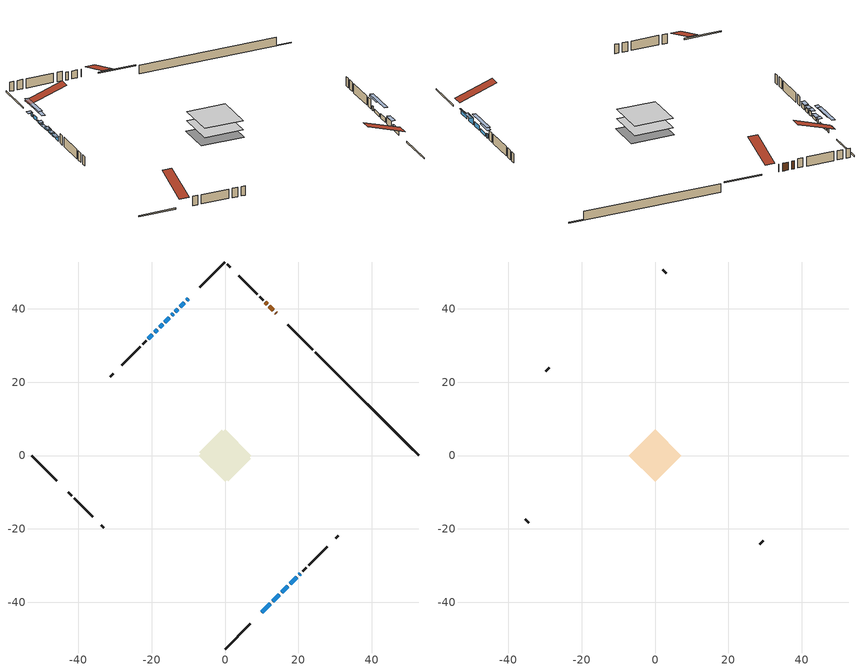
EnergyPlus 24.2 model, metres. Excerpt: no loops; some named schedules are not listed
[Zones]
conditioned space
 floor outside (Floor1 construction): -1.31,0 0,1.31 1.31,0 0,-1.31 z1.04
 floor adiabatic (AdiabaticFloorConstruction): -7.1,0 0,7.1 7.1,0 0,-7.1 z1.04
 floor foundation (Slab1 construction): -7.03,0.86 -0.86,7.03 7.03,-0.86 0.86,-7.03 z-1.25
 wall outside (RimJoist1 construction): 0,-52.73 6.89,-45.84 / -52.73,0 -45.84,-6.89 / 0,52.73 -6.89,45.84 / 23.96,28.76 17.08,35.65 z1.04:1.34
 wall outside (AdiabaticWallConstruction 1): 13.94,38.78 13.86,38.87 / 13.2,39.53 12.12,40.6 / 11.47,41.26 11.02,41.71 z1.04:3.07
 wall outside (AdiabaticWallConstruction): 10.02,-42.71 12.32,-40.41 z1.04:2.21; 12.97,-39.75 14.77,-37.96 z1.04:2.82; -10.02,42.71 -10.42,42.31 / -11.07,41.65 -12.2,40.52 / -14.16,38.56 -14.56,38.17 z1.04:1.96; -12.86,39.87 -13.51,39.22 z1.04:1.65; 15.43,-37.3 17.15,-35.58 / 20.26,-32.47 20.55,-32.18 z1.04:2.26; 17.81,-34.92 19.6,-33.12 z1.04:1.88; -15.21,37.51 -16.37,36.36 z1.04:1.68; -17.02,35.71 -17.74,34.99 z1.04:2.18; -18.4,34.33 -19.12,33.61 z1.04:2.06; -19.77,32.96 -20.85,31.88 z1.04:2.11
 wall outside (Wall1 construction): 21.21,-31.52 22.14,-30.59 / -42.71,-10.02 -41.77,-10.95 / -21.51,31.22 -22.44,30.29 / 10.36,42.36 9.43,43.3 z1.04:3.48
 wall outside (Wall2 construction): 22.8,-29.93 27.84,-24.88 / -41.11,-11.61 -36.07,-16.66 / -23.1,29.63 -28.15,24.58 / 8.77,43.95 3.72,49 z1.04:3.48
 wall outside (Wall4 construction): 30.14,-22.58 30.91,-21.81 / -33.77,-18.96 -33,-19.73 / -30.44,22.28 -31.21,21.51 / 1.43,51.3 0.66,52.07 z1.04:3.48
 wall foundation (FoundationWall1 construction): 24.62,28.11,-1.25 24.62,28.11,1.04 49.92,2.81,1.04 49.92,2.81,-1.07 52.73,0,-1.07 52.73,0,-1.25
 window (WindowConstruction): 10.02,-42.71 12.32,-40.41 z1.04:2.21
 window (WindowConstruction 4): 12.97,-39.75 14.77,-37.96 z1.04:2.82
 window (WindowConstruction 12): -10.02,42.71 -10.42,42.31 z1.04:1.95
 window (WindowConstruction 8): -11.07,41.65 -12.2,40.52 z1.04:1.95
 window (WindowConstruction 9): -12.86,39.87 -13.51,39.22 z1.04:1.65
 window (WindowConstruction 10): 15.43,-37.3 17.15,-35.58 z1.04:2.26
 window (WindowConstruction 11): 17.81,-34.92 19.6,-33.12 z1.04:1.88
 window (WindowConstruction 5): -14.16,38.56 -14.56,38.17 z1.04:1.95
 window (WindowConstruction 6): -15.22,37.51 -16.36,36.36 z1.04:1.67
 window (WindowConstruction 7): 20.26,-32.47 20.55,-32.18 z1.04:2.26
 window (WindowConstruction 1): -17.02,35.7 -17.74,34.99 z1.04:2.18
 window (WindowConstruction 2): -18.4,34.33 -19.11,33.61 z1.04:2.05
 window (WindowConstruction 3): -19.77,32.96 -20.85,31.88 z1.04:2.11
 door (Door): 13.94,38.78 13.86,38.87 z1.04:3.07
 door (Door 1): 13.2,39.53 12.12,40.6 z1.04:3.07
 door (Door 2): 11.47,41.26 11.02,41.71 z1.04:3.07
 ceiling adiabatic (AdiabaticFloorConstruction): 0,-7.1 7.1,0 0,7.1 -7.1,0 z1.04
attic - vented
 floor to conditioned space (Floor2 construction Reversed): -7.09,0 0,7.09 7.09,0 0,-7.09 z3.48
 wall outside (Wall3 construction): 28.5,-24.22 29.49,-23.24 / -35.41,-17.32 -34.42,-18.3 / -28.8,23.92 -29.79,22.94 / 3.07,49.66 2.08,50.64 z1.04:3.48
 roof outside (Roof1 construction): 9.36,-43.36,3.48 2.45,-36.45,6.74 0.63,-38.27,6.74 7.54,-45.18,3.48; -43.36,-9.36,3.48 -36.45,-2.45,6.74 -38.27,-0.63,6.74 -45.18,-7.54,3.48; -9.36,43.36,3.48 -2.45,36.45,6.74 -0.63,38.27,6.74 -7.54,45.18,3.48; 14.6,38.13,3.48 7.69,31.22,6.74 9.51,29.39,6.74 16.42,36.31,3.48
shading: 12.37,-40.35 9.96,-42.76 10.18,-42.97 12.59,-40.56 z2.29; 14.88,-37.85 12.87,-39.86 13.51,-40.5 15.52,-38.5 z2.97; -10.63,42.1 -9.81,42.92 -10.67,43.78 -11.49,42.96 z2.25; -14.36,38.37 -8.91,43.81 -9.56,44.46 -15.01,39.01 z5.01; -15.66,37.06 -10.7,42.02 -11.35,42.67 -16.31,37.71 z4.7; 21.54,-31.19 15.87,-36.86 16.51,-37.5 22.18,-31.83 z4.62; -14.77,37.96 -13.95,38.77 -14.6,39.42 -15.41,38.6 z2.25; -16.58,36.15 -15,37.72 -15.65,38.37 -17.22,36.8 z1.97; 21.84,-30.88 18.97,-33.76 19.61,-34.4 22.49,-31.53 z4.09; -17.95,34.78 -16.81,35.92 -17.45,36.56 -18.6,35.42 z2.48; -19.33,33.4 -18.19,34.54 -18.83,35.19 -19.97,34.05 z2.35; -21.06,31.67 -19.56,33.17 -20.2,33.81 -21.7,32.31 z2.41
[Building]
Building 1: Terrain=Suburbs
[Site:Location]
Montreal Mirabel Intl AP_QC: Latitude {deg}=45.68; Longitude {deg}=-74.03; Time Zone {hr}=-5; Elevation {m}=82; Keep Site Location Information=Yes
[Site:GroundTemperature:Shallow]
0.642858, -1.75623, -1.94836, -0.80987, 3.76054, 8.30966, 12.2535, 14.7518, 14.9641, 12.9321, 9.08883, 4.67926
[Site:WaterMainsTemperature]
Calculation Method=Schedule; Temperature Schedule=mains temperature schedule
[Material] Roughness=Rough; Thermal Absorptance=0.9
Name | Thickness {m} | Conductivity {W/m-K} | Density {kg/m3} | Specific Heat {J/kg-K} | Solar Absorptance | Visible Absorptance
asphalt or fiberglass shingles | 0.00635 | 0.162714 | 1121.4 | 1465.45 | 0.4 | 0.4
ceiling stud and cavity | 0.1397 | 0.0759935 | 65.682 | 1177.47 | 0.7 | 0.7
concrete 4.0 in. | 0.1016 | 1.803125 | 2242.8 | 837.4 | 0.7 | 0.7
concrete 8.0 in. | 0.2032 | 1.803125 | 2242.8 | 837.4 | 0.7 | 0.7
door material | 0.04445 | 0.053851 | 512.64 | 1214.23 | 0.7 | 0.7
door material 1 | 0.04445 | 0.0451087 | 512.64 | 1214.23 | 0.7 | 0.7
floor covering | 0.0127 | 0.0433444 | 54.468 | 1339.84 | 0.6 | 0.6
floor rigid ins | 0.051816 | 0.029427 | 32.04 | 1214.23 | 0.7 | 0.7
floor rigid ins 1; wall rigid ins | 0.512978 | 0.029427 | 32.04 | 1214.23 | 0.7 | 0.7
floor stud and cavity | 0.1397 | 0.35706 | 92.3553 | 1139.71 | 0.7 | 0.7
floor stud and cavity 1 | 0.1397 | 1.75129 | 37.0049 | 1207.88 | 0.7 | 0.7
furniture material conditioned space 1 | 0.1524 | 0.115458 | 640.8 | 1214.23 | 0.6 | 0.6
gypsum board | 0.0127 | 0.160291 | 801 | 837.4 | 0.6 | 0.6
osb sheathing 0.5 in. | 0.0127 | 0.115458 | 512.64 | 1214.23 | 0.7 | 0.7
osb sheathing 0.75 in. | 0.01905 | 0.115458 | 512.64 | 1214.23 | 0.7 | 0.7
osb sheathing 2.0 in. | 0.0508 | 0.115458 | 512.64 | 1214.23 | 0.7 | 0.7
rim joist stud and cavity | 0.0508 | 0.0299404 | 125.044 | 1163.47 | 0.6 | 0.6
wall stud and cavity | 0.1397 | 0.109282 | 139.0536 | 1170.24 | 0.7 | 0.7
wall stud and cavity 1 | 0.1397 | 0.0854019 | 139.0536 | 1170.24 | 0.7 | 0.7
wall stud and cavity 2 | 0.0889 | 6.1454 | 50.32683 | 1063.81 | 0.6 | 0.6
wall stud and cavity 3 | 0.1397 | 0.113763 | 139.0536 | 1170.24 | 0.7 | 0.7
wall stud and cavity 4 | 0.0889 | 0.380278 | 52.3479 | 1209.89 | 0.7 | 0.7
wall stud and cavity 5 | 0.0889 | 0.391764 | 83.0341 | 1211.67 | 0.7 | 0.7
wood siding | 0.0254 | 0.102417 | 544.68 | 1172.36 | 0.4 | 0.4
wood siding 1 | 0.00254 | 0.102417 | 544.68 | 1172.36 | 0.4 | 0.4
wood siding 2; wood siding 3; wood siding 4 | 0.0254 | 0.102417 | 544.68 | 1172.36 | 0.7 | 0.7
[WindowMaterial:SimpleGlazingSystem]
Name | U-Factor {W/m2-K} | Solar Heat Gain Coefficient
WindowMaterial | 3.90135 | 0.69
WindowMaterial 1 | 1.77892 | 0.39
WindowMaterial 10 | 2.97414 | 0.57
WindowMaterial 11 | 2.95767 | 0.59
WindowMaterial 2 | 4.755325 | 0.65
WindowMaterial 3 | 1.73349 | 0.4
WindowMaterial 4 | 3.526038 | 0.72
WindowMaterial 5 | 5.43157 | 0.61
WindowMaterial 6 | 1.842511 | 0.36
WindowMaterial 7 | 2.035 | 0.29
WindowMaterial 8 | 2.975272 | 0.57
WindowMaterial 9 | 2.99571 | 0.51
[Construction]
AdiabaticFloorConstruction: floor stud and cavity 1, floor rigid ins 1, osb sheathing 0.75 in., floor covering
AdiabaticWallConstruction: wood siding 3, wall rigid ins, wall stud and cavity 4, gypsum board
AdiabaticWallConstruction 1: wood siding 4, wall rigid ins, wall stud and cavity 4, gypsum board
Door; Door 2: door material
Door 1: door material 1
Floor1 construction: floor stud and cavity, floor rigid ins, osb sheathing 0.75 in., floor covering
Floor2 construction Reversed: gypsum board, ceiling stud and cavity
FoundationWall1 construction: concrete 8.0 in.
furniture construction conditioned space 1: furniture material conditioned space 1
PartitionWallConstruction: gypsum board, wall stud and cavity 5, gypsum board
RimJoist1 construction: wood siding 2, osb sheathing 2.0 in., rim joist stud and cavity
Roof1 construction: asphalt or fiberglass shingles
Slab1 construction: concrete 4.0 in.
Wall1 construction: wood siding, osb sheathing 0.5 in., wall stud and cavity, gypsum board
Wall2 construction: wood siding, osb sheathing 0.5 in., wall stud and cavity 1, gypsum board
Wall3 construction: wood siding 1, wall stud and cavity 2
Wall4 construction: wood siding, osb sheathing 0.5 in., wall stud and cavity 3, gypsum board
WindowConstruction: WindowMaterial
WindowConstruction 1: WindowMaterial 1
WindowConstruction 10: WindowMaterial 10
WindowConstruction 11: WindowMaterial 11
WindowConstruction 12; WindowConstruction 5: WindowMaterial 5
WindowConstruction 2: WindowMaterial 2
WindowConstruction 3: WindowMaterial 3
WindowConstruction 4: WindowMaterial 4
WindowConstruction 6: WindowMaterial 6
WindowConstruction 7: WindowMaterial 7
WindowConstruction 8: WindowMaterial 8
WindowConstruction 9: WindowMaterial 9
[Zone] Multiplier=1; Part of Total Floor Area=Yes
Name | Volume {m3}
attic - vented | 53.2352
conditioned space | 497.4
[Space]
Name | Zone | Volume {m3}
attic - vented 1 | attic - vented | 53.2352
conditioned space 1 | conditioned space | 497.4
[ZoneInfiltration:EffectiveLeakageArea]
infil attic - vented 1: Zone or Space=attic - vented 1; Schedule=Always On Discrete; Effective Air Leakage Area {cm2}=4646.31; Stack Coefficient=0.000396085; Wind Coefficient=1.34467e-05
[ZoneMixing]
whole house fan mix: Zone or Space=attic - vented; Schedule=Always On Continuous; Design Flow Rate Calculation Method=Flow/Zone; Design Flow Rate {m3/s}=0; Source Zone or Space=conditioned space
[SurfaceProperty:ExposedFoundationPerimeter]
Slab1: Exposed Perimeter Calculation Method=TotalExposedPerimeter; Total Exposed Perimeter {m}=39.747
[InternalMass] Zone or ZoneList=conditioned space; Space or SpaceList=conditioned space 1
Name | Construction | Surface Area {m2}
furniture mass conditioned space 1 | furniture construction conditioned space 1 | 80.5481
partition wall mass | PartitionWallConstruction | 201.37
[Lights]
interior lighting: Zone or ZoneList or Space or SpaceList=conditioned space 1; Schedule=interior lighting schedule; Design Level Calculation Method=LightingLevel; Lighting Level {W}=343.2; Return Air Fraction=0; Fraction Radiant=0.6; Fraction Visible=0.2; Fraction Replaceable=1
[People]
occupants: Zone or ZoneList or Space or SpaceList=conditioned space 1; Number of People Schedule=occupants schedule; Number of People Calculation Method=People; Number of People=3; Fraction Radiant=0.314171; Sensible Heat Fraction=0.56303; Activity Level Schedule=occupants activity schedule; Carbon Dioxide Generation Rate {m3/s-W}=0; Enable ASHRAE 55 Comfort Warnings=No; Mean Radiant Temperature Calculation Type=EnclosureAveraged
[ElectricEquipment] Zone or ZoneList or Space or SpaceList=conditioned space 1; Design Level Calculation Method=EquipmentLevel
Name | Schedule | Design Level {W} | Fraction Latent | Fraction Radiant | Fraction Lost
clothes dryer | clothes dryer schedule | 140.772 | 0.015 | 0.081 | 0.85
clothes washer | clothes washer schedule | 32.1985 | 0.03 | 0.162 | 0.7
cooking range | cooking range schedule | 215.147 | 0.08 | 0.432 | 0.2
dishwasher | dishwasher schedule | 66.8632 | 0.3 | 0.18 | 0.4
fridge | fridge schedule | 72.9452 | 0 | 0.6 | 0
mech vent bath fan 0 | mech vent bath fan 0 schedule | 50.2 | 0 | 0 | 1
mech vent bath fan 1 | mech vent bath fan 1 schedule | 50.2 | 0 | 0 | 1
mech vent house fan | mech vent house fan schedule | 0 | 0 | 0 | 1
mech vent house fan cfis | mech vent house fan cfis schedule | 0 | 0 | 0 | 0
mech vent range fan 0 | mech vent range fan 0 schedule | 57 | 0 | 0 | 1
misc plug loads | misc plug loads schedule | 494.7 | 0.045 | 0.513 | 0.1
whole house fan | Always On Discrete | 0 | 0 | 0 | 1
[OtherEquipment] Zone or ZoneList or Space or SpaceList=conditioned space 1; Design Level Calculation Method=EquipmentLevel
Name | Fuel Type | Schedule | Design Level {W} | Fraction Latent | Fraction Radiant | Fraction Lost
clothes dryer 1 | Electricity | clothes dryer schedule | 0 | 0.015 | 0.081 | 0.85
cooking range 1 | Electricity | cooking range schedule | 0 | 0.08 | 0.432 | 0.2
general water use latent | None | general water use schedule | 62.594 | 1 | 0 | 0
general water use sensible | None | general water use schedule | -61.6891 | 0 | 0.6 | 0
mech vent house fan latent load | None | Always On Discrete | 0 | 1 | 0 | 0
mech vent house fan sensible load | None | Always On Discrete | 0 | 0 | 0 | 0
water heater energy adjustment1 | Electricity | Always On Discrete | 0.01 | 0 | 0 | 1
[ZoneInfiltration:DesignFlowRate] Zone or ZoneList or Space or SpaceList=conditioned space 1; Schedule=Always On Discrete; Design Flow Rate Calculation Method=Flow/Zone; Design Flow Rate {m3/s}=0
infil flow; natural vent flow; whole house fan flow
[Foundation:Kiva]
Foundation Kiva 1: Initial Indoor Air Temperature {C}=18; Wall Height Above Grade {m}=1.04001; Wall Depth Below Slab {m}=0.2032
[Foundation:Kiva:Settings]
Soil Conductivity {W/m-K}=0.849921; Soil Density {kg/m3}=1842.3; Soil Specific Heat {J/kg-K}=418.7; Ground Solar Absorptivity=0.9; Ground Thermal Absorptivity=0.9; Ground Surface Roughness {m}=0.03; Far-Field Width {m}=40; Deep-Ground Boundary Condition=ZeroFlux; Deep-Ground Depth {m}=40; Minimum Cell Dimension {m}=0.2; Maximum Cell Growth Coefficient=3; Simulation Timestep=Timestep
[Exterior:Lights]
exterior lighting: Schedule=exterior lighting schedule; Design Level {W}=75.6
[Schedule:Constant]
Name | Hourly Value
Always On Continuous; mech vent house fan schedule; mech vent house fan cfis schedule; Always On Discrete | 1
occupants activity schedule | 117.228
fridge schedule | 0
[Schedule:Week:Daily]
interior lighting schedule Week Rule - Jan1-Jan27: interior lighting schedule day, interior lighting schedule day, interior lighting schedule day, interior lighting schedule day, interior lighting schedule day, interior lighting schedule day, interior lighting schedule day, interior lighting schedule default day, interior lighting schedule default day, interior lighting schedule default day, interior lighting schedule default day, interior lighting schedule default day
interior lighting schedule Week Rule - Jan28-Feb3: interior lighting schedule day, interior lighting schedule day, interior lighting schedule day, interior lighting schedule day, interior lighting schedule day 1, interior lighting schedule day 1, interior lighting schedule day 1, interior lighting schedule default day, interior lighting schedule default day, interior lighting schedule default day, interior lighting schedule default day, interior lighting schedule default day
interior lighting schedule Week Rule - Feb4-Feb24: interior lighting schedule day 1, interior lighting schedule day 1, interior lighting schedule day 1, interior lighting schedule day 1, interior lighting schedule day 1, interior lighting schedule day 1, interior lighting schedule day 1, interior lighting schedule default day, interior lighting schedule default day, interior lighting schedule default day, interior lighting schedule default day, interior lighting schedule default day
interior lighting schedule Week Rule - Feb25-Mar3: interior lighting schedule day 1, interior lighting schedule day 1, interior lighting schedule day 1, interior lighting schedule day 1, interior lighting schedule day 2, interior lighting schedule day 2, interior lighting schedule day 2, interior lighting schedule default day, interior lighting schedule default day, interior lighting schedule default day, interior lighting schedule default day, interior lighting schedule default day
interior lighting schedule Week Rule - Mar4-Mar31: interior lighting schedule day 2, interior lighting schedule day 2, interior lighting schedule day 2, interior lighting schedule day 2, interior lighting schedule day 2, interior lighting schedule day 2, interior lighting schedule day 2, interior lighting schedule default day, interior lighting schedule default day, interior lighting schedule default day, interior lighting schedule default day, interior lighting schedule default day
interior lighting schedule Week Rule - Apr1-Apr28: interior lighting schedule day 3, interior lighting schedule day 3, interior lighting schedule day 3, interior lighting schedule day 3, interior lighting schedule day 3, interior lighting schedule day 3, interior lighting schedule day 3, interior lighting schedule default day, interior lighting schedule default day, interior lighting schedule default day, interior lighting schedule default day, interior lighting schedule default day
interior lighting schedule Week Rule - Apr29-May5: interior lighting schedule day 3, interior lighting schedule day 3, interior lighting schedule day 4, interior lighting schedule day 4, interior lighting schedule day 4, interior lighting schedule day 4, interior lighting schedule day 4, interior lighting schedule default day, interior lighting schedule default day, interior lighting schedule default day, interior lighting schedule default day, interior lighting schedule default day
interior lighting schedule Week Rule - May6-May26: interior lighting schedule day 4, interior lighting schedule day 4, interior lighting schedule day 4, interior lighting schedule day 4, interior lighting schedule day 4, interior lighting schedule day 4, interior lighting schedule day 4, interior lighting schedule default day, interior lighting schedule default day, interior lighting schedule default day, interior lighting schedule default day, interior lighting schedule default day
interior lighting schedule Week Rule - May27-Jun2: interior lighting schedule day 4, interior lighting schedule day 4, interior lighting schedule day 4, interior lighting schedule day 4, interior lighting schedule day 4, interior lighting schedule day 5, interior lighting schedule day 5, interior lighting schedule default day, interior lighting schedule default day, interior lighting schedule default day, interior lighting schedule default day, interior lighting schedule default day
interior lighting schedule Week Rule - Jun3-Jun30: interior lighting schedule day 5, interior lighting schedule day 5, interior lighting schedule day 5, interior lighting schedule day 5, interior lighting schedule day 5, interior lighting schedule day 5, interior lighting schedule day 5, interior lighting schedule default day, interior lighting schedule default day, interior lighting schedule default day, interior lighting schedule default day, interior lighting schedule default day
interior lighting schedule Week Rule - Jul1-Jul28: interior lighting schedule day 6, interior lighting schedule day 6, interior lighting schedule day 6, interior lighting schedule day 6, interior lighting schedule day 6, interior lighting schedule day 6, interior lighting schedule day 6, interior lighting schedule default day, interior lighting schedule default day, interior lighting schedule default day, interior lighting schedule default day, interior lighting schedule default day
interior lighting schedule Week Rule - Jul29-Aug4: interior lighting schedule day 6, interior lighting schedule day 6, interior lighting schedule day 6, interior lighting schedule day 7, interior lighting schedule day 7, interior lighting schedule day 7, interior lighting schedule day 7, interior lighting schedule default day, interior lighting schedule default day, interior lighting schedule default day, interior lighting schedule default day, interior lighting schedule default day
interior lighting schedule Week Rule - Aug5-Aug25: interior lighting schedule day 7, interior lighting schedule day 7, interior lighting schedule day 7, interior lighting schedule day 7, interior lighting schedule day 7, interior lighting schedule day 7, interior lighting schedule day 7, interior lighting schedule default day, interior lighting schedule default day, interior lighting schedule default day, interior lighting schedule default day, interior lighting schedule default day
interior lighting schedule Week Rule - Aug26-Sep1: interior lighting schedule day 7, interior lighting schedule day 7, interior lighting schedule day 7, interior lighting schedule day 7, interior lighting schedule day 7, interior lighting schedule day 7, interior lighting schedule day 8, interior lighting schedule default day, interior lighting schedule default day, interior lighting schedule default day, interior lighting schedule default day, interior lighting schedule default day
interior lighting schedule Week Rule - Sep2-Sep29: interior lighting schedule day 8, interior lighting schedule day 8, interior lighting schedule day 8, interior lighting schedule day 8, interior lighting schedule day 8, interior lighting schedule day 8, interior lighting schedule day 8, interior lighting schedule default day, interior lighting schedule default day, interior lighting schedule default day, interior lighting schedule default day, interior lighting schedule default day
interior lighting schedule Week Rule - Sep30-Oct6: interior lighting schedule day 8, interior lighting schedule day 9, interior lighting schedule day 9, interior lighting schedule day 9, interior lighting schedule day 9, interior lighting schedule day 9, interior lighting schedule day 9, interior lighting schedule default day, interior lighting schedule default day, interior lighting schedule default day, interior lighting schedule default day, interior lighting schedule default day
interior lighting schedule Week Rule - Oct7-Oct27: interior lighting schedule day 9, interior lighting schedule day 9, interior lighting schedule day 9, interior lighting schedule day 9, interior lighting schedule day 9, interior lighting schedule day 9, interior lighting schedule day 9, interior lighting schedule default day, interior lighting schedule default day, interior lighting schedule default day, interior lighting schedule default day, interior lighting schedule default day
interior lighting schedule Week Rule - Oct28-Nov3: interior lighting schedule day 9, interior lighting schedule day 9, interior lighting schedule day 9, interior lighting schedule day 9, interior lighting schedule day 10, interior lighting schedule day 10, interior lighting schedule day 10, interior lighting schedule default day, interior lighting schedule default day, interior lighting schedule default day, interior lighting schedule default day, interior lighting schedule default day
interior lighting schedule Week Rule - Nov4-Nov24: interior lighting schedule day 10, interior lighting schedule day 10, interior lighting schedule day 10, interior lighting schedule day 10, interior lighting schedule day 10, interior lighting schedule day 10, interior lighting schedule day 10, interior lighting schedule default day, interior lighting schedule default day, interior lighting schedule default day, interior lighting schedule default day, interior lighting schedule default day
interior lighting schedule Week Rule - Nov25-Dec1: interior lighting schedule day 10, interior lighting schedule day 10, interior lighting schedule day 10, interior lighting schedule day 10, interior lighting schedule day 10, interior lighting schedule day 10, interior lighting schedule day 11, interior lighting schedule default day, interior lighting schedule default day, interior lighting schedule default day, interior lighting schedule default day, interior lighting schedule default day
interior lighting schedule Week Rule - Dec2-Dec31: interior lighting schedule day 11, interior lighting schedule day 11, interior lighting schedule day 11, interior lighting schedule day 11, interior lighting schedule day 11, interior lighting schedule day 11, interior lighting schedule day 11, interior lighting schedule default day, interior lighting schedule default day, interior lighting schedule default day, interior lighting schedule default day, interior lighting schedule default day
occupants schedule Week Rule - Jan1-Dec31: occupants schedule day, occupants schedule day, occupants schedule day, occupants schedule day, occupants schedule day, occupants schedule day, occupants schedule day, occupants schedule default day, occupants schedule default day, occupants schedule default day, occupants schedule default day, occupants schedule default day
clothes dryer schedule Week Rule - Jan1-Dec31: clothes dryer schedule day, clothes dryer schedule day, clothes dryer schedule day, clothes dryer schedule day, clothes dryer schedule day, clothes dryer schedule day, clothes dryer schedule day, clothes dryer schedule default day, clothes dryer schedule default day, clothes dryer schedule default day, clothes dryer schedule default day, clothes dryer schedule default day
clothes washer schedule Week Rule - Jan1-Dec31: clothes washer schedule day, clothes washer schedule day, clothes washer schedule day, clothes washer schedule day, clothes washer schedule day, clothes washer schedule day, clothes washer schedule day, clothes washer schedule default day, clothes washer schedule default day, clothes washer schedule default day, clothes washer schedule default day, clothes washer schedule default day
cooking range schedule Week Rule - Jan1-Dec31: cooking range schedule day, cooking range schedule day, cooking range schedule day, cooking range schedule day, cooking range schedule day, cooking range schedule day, cooking range schedule day, cooking range schedule default day, cooking range schedule default day, cooking range schedule default day, cooking range schedule default day, cooking range schedule default day
dishwasher schedule Week Rule - Jan1-Dec31: dishwasher schedule day, dishwasher schedule day, dishwasher schedule day, dishwasher schedule day, dishwasher schedule day, dishwasher schedule day, dishwasher schedule day, dishwasher schedule default day, dishwasher schedule default day, dishwasher schedule default day, dishwasher schedule default day, dishwasher schedule default day
mech vent bath fan 0 schedule Week Rule - Jan1-Dec31: mech vent bath fan 0 schedule day, mech vent bath fan 0 schedule day, mech vent bath fan 0 schedule day, mech vent bath fan 0 schedule day, mech vent bath fan 0 schedule day, mech vent bath fan 0 schedule day, mech vent bath fan 0 schedule day, mech vent bath fan 0 schedule default day, mech vent bath fan 0 schedule default day, mech vent bath fan 0 schedule default day, mech vent bath fan 0 schedule default day, mech vent bath fan 0 schedule default day
mech vent bath fan 1 schedule Week Rule - Jan1-Dec31: mech vent bath fan 1 schedule day, mech vent bath fan 1 schedule day, mech vent bath fan 1 schedule day, mech vent bath fan 1 schedule day, mech vent bath fan 1 schedule day, mech vent bath fan 1 schedule day, mech vent bath fan 1 schedule day, mech vent bath fan 1 schedule default day, mech vent bath fan 1 schedule default day, mech vent bath fan 1 schedule default day, mech vent bath fan 1 schedule default day, mech vent bath fan 1 schedule default day
mech vent range fan 0 schedule Week Rule - Jan1-Dec31: mech vent range fan 0 schedule day, mech vent range fan 0 schedule day, mech vent range fan 0 schedule day, mech vent range fan 0 schedule day, mech vent range fan 0 schedule day, mech vent range fan 0 schedule day, mech vent range fan 0 schedule day, mech vent range fan 0 schedule default day, mech vent range fan 0 schedule default day, mech vent range fan 0 schedule default day, mech vent range fan 0 schedule default day, mech vent range fan 0 schedule default day
misc plug loads schedule Week Rule - Jan1-Dec31: misc plug loads schedule day, misc plug loads schedule day, misc plug loads schedule day, misc plug loads schedule day, misc plug loads schedule day, misc plug loads schedule day, misc plug loads schedule day, misc plug loads schedule default day, misc plug loads schedule default day, misc plug loads schedule default day, misc plug loads schedule default day, misc plug loads schedule default day
general water use schedule Week Rule - Jan1-Dec31: general water use schedule day, general water use schedule day, general water use schedule day, general water use schedule day, general water use schedule day, general water use schedule day, general water use schedule day, general water use schedule default day, general water use schedule default day, general water use schedule default day, general water use schedule default day, general water use schedule default day
exterior lighting schedule Week Rule - Jan1-Jan27: exterior lighting schedule day, exterior lighting schedule day, exterior lighting schedule day, exterior lighting schedule day, exterior lighting schedule day, exterior lighting schedule day, exterior lighting schedule day, exterior lighting schedule default day, exterior lighting schedule default day, exterior lighting schedule default day, exterior lighting schedule default day, exterior lighting schedule default day
exterior lighting schedule Week Rule - Jan28-Feb3: exterior lighting schedule day, exterior lighting schedule day, exterior lighting schedule day, exterior lighting schedule day, exterior lighting schedule day 1, exterior lighting schedule day 1, exterior lighting schedule day 1, exterior lighting schedule default day, exterior lighting schedule default day, exterior lighting schedule default day, exterior lighting schedule default day, exterior lighting schedule default day
exterior lighting schedule Week Rule - Feb4-Feb24: exterior lighting schedule day 1, exterior lighting schedule day 1, exterior lighting schedule day 1, exterior lighting schedule day 1, exterior lighting schedule day 1, exterior lighting schedule day 1, exterior lighting schedule day 1, exterior lighting schedule default day, exterior lighting schedule default day, exterior lighting schedule default day, exterior lighting schedule default day, exterior lighting schedule default day
exterior lighting schedule Week Rule - Feb25-Mar3: exterior lighting schedule day 1, exterior lighting schedule day 1, exterior lighting schedule day 1, exterior lighting schedule day 1, exterior lighting schedule day 2, exterior lighting schedule day 2, exterior lighting schedule day 2, exterior lighting schedule default day, exterior lighting schedule default day, exterior lighting schedule default day, exterior lighting schedule default day, exterior lighting schedule default day
exterior lighting schedule Week Rule - Mar4-Mar31: exterior lighting schedule day 2, exterior lighting schedule day 2, exterior lighting schedule day 2, exterior lighting schedule day 2, exterior lighting schedule day 2, exterior lighting schedule day 2, exterior lighting schedule day 2, exterior lighting schedule default day, exterior lighting schedule default day, exterior lighting schedule default day, exterior lighting schedule default day, exterior lighting schedule default day
exterior lighting schedule Week Rule - Apr1-Apr28: exterior lighting schedule day 3, exterior lighting schedule day 3, exterior lighting schedule day 3, exterior lighting schedule day 3, exterior lighting schedule day 3, exterior lighting schedule day 3, exterior lighting schedule day 3, exterior lighting schedule default day, exterior lighting schedule default day, exterior lighting schedule default day, exterior lighting schedule default day, exterior lighting schedule default day
exterior lighting schedule Week Rule - Apr29-May5: exterior lighting schedule day 3, exterior lighting schedule day 3, exterior lighting schedule day 4, exterior lighting schedule day 4, exterior lighting schedule day 4, exterior lighting schedule day 4, exterior lighting schedule day 4, exterior lighting schedule default day, exterior lighting schedule default day, exterior lighting schedule default day, exterior lighting schedule default day, exterior lighting schedule default day
exterior lighting schedule Week Rule - May6-May26: exterior lighting schedule day 4, exterior lighting schedule day 4, exterior lighting schedule day 4, exterior lighting schedule day 4, exterior lighting schedule day 4, exterior lighting schedule day 4, exterior lighting schedule day 4, exterior lighting schedule default day, exterior lighting schedule default day, exterior lighting schedule default day, exterior lighting schedule default day, exterior lighting schedule default day
exterior lighting schedule Week Rule - May27-Jun2: exterior lighting schedule day 4, exterior lighting schedule day 4, exterior lighting schedule day 4, exterior lighting schedule day 4, exterior lighting schedule day 4, exterior lighting schedule day 5, exterior lighting schedule day 5, exterior lighting schedule default day, exterior lighting schedule default day, exterior lighting schedule default day, exterior lighting schedule default day, exterior lighting schedule default day
exterior lighting schedule Week Rule - Jun3-Jun30: exterior lighting schedule day 5, exterior lighting schedule day 5, exterior lighting schedule day 5, exterior lighting schedule day 5, exterior lighting schedule day 5, exterior lighting schedule day 5, exterior lighting schedule day 5, exterior lighting schedule default day, exterior lighting schedule default day, exterior lighting schedule default day, exterior lighting schedule default day, exterior lighting schedule default day
exterior lighting schedule Week Rule - Jul1-Jul28: exterior lighting schedule day 6, exterior lighting schedule day 6, exterior lighting schedule day 6, exterior lighting schedule day 6, exterior lighting schedule day 6, exterior lighting schedule day 6, exterior lighting schedule day 6, exterior lighting schedule default day, exterior lighting schedule default day, exterior lighting schedule default day, exterior lighting schedule default day, exterior lighting schedule default day
exterior lighting schedule Week Rule - Jul29-Aug4: exterior lighting schedule day 6, exterior lighting schedule day 6, exterior lighting schedule day 6, exterior lighting schedule day 7, exterior lighting schedule day 7, exterior lighting schedule day 7, exterior lighting schedule day 7, exterior lighting schedule default day, exterior lighting schedule default day, exterior lighting schedule default day, exterior lighting schedule default day, exterior lighting schedule default day
exterior lighting schedule Week Rule - Aug5-Aug25: exterior lighting schedule day 7, exterior lighting schedule day 7, exterior lighting schedule day 7, exterior lighting schedule day 7, exterior lighting schedule day 7, exterior lighting schedule day 7, exterior lighting schedule day 7, exterior lighting schedule default day, exterior lighting schedule default day, exterior lighting schedule default day, exterior lighting schedule default day, exterior lighting schedule default day
[Schedule:Year]
interior lighting schedule: interior lighting schedule Week Rule - Jan1-Jan27, 1, 1, 1, 27, interior lighting schedule Week Rule - Jan28-Feb3, 1, 28, 2, 3, interior lighting schedule Week Rule - Feb4-Feb24, 2, 4, 2, 24, interior lighting schedule Week Rule - Feb25-Mar3, 2, 25, 3, 3, interior lighting schedule Week Rule - Mar4-Mar31, 3, 4, 3, 31, interior lighting schedule Week Rule - Apr1-Apr28, 4, 1, 4, 28, interior lighting schedule Week Rule - Apr29-May5, 4, 29, 5, 5, interior lighting schedule Week Rule - May6-May26, 5, 6, 5, 26, interior lighting schedule Week Rule - May27-Jun2, 5, 27, 6, 2, interior lighting schedule Week Rule - Jun3-Jun30, 6, 3, 6, 30, interior lighting schedule Week Rule - Jul1-Jul28, 7, 1, 7, 28, interior lighting schedule Week Rule - Jul29-Aug4, 7, 29, 8, 4, interior lighting schedule Week Rule - Aug5-Aug25, 8, 5, 8, 25, interior lighting schedule Week Rule - Aug26-Sep1, 8, 26, 9, 1, interior lighting schedule Week Rule - Sep2-Sep29, 9, 2, 9, 29, interior lighting schedule Week Rule - Sep30-Oct6, 9, 30, 10, 6, interior lighting schedule Week Rule - Oct7-Oct27, 10, 7, 10, 27, interior lighting schedule Week Rule - Oct28-Nov3, 10, 28, 11, 3, interior lighting schedule Week Rule - Nov4-Nov24, 11, 4, 11, 24, interior lighting schedule Week Rule - Nov25-Dec1, 11, 25, 12, 1, interior lighting schedule Week Rule - Dec2-Dec31, 12, 2, 12, 31
occupants schedule: occupants schedule Week Rule - Jan1-Dec31, 1, 1, 12, 31
clothes dryer schedule: clothes dryer schedule Week Rule - Jan1-Dec31, 1, 1, 12, 31
clothes washer schedule: clothes washer schedule Week Rule - Jan1-Dec31, 1, 1, 12, 31
cooking range schedule: cooking range schedule Week Rule - Jan1-Dec31, 1, 1, 12, 31
dishwasher schedule: dishwasher schedule Week Rule - Jan1-Dec31, 1, 1, 12, 31
mech vent bath fan 0 schedule: mech vent bath fan 0 schedule Week Rule - Jan1-Dec31, 1, 1, 12, 31
mech vent bath fan 1 schedule: mech vent bath fan 1 schedule Week Rule - Jan1-Dec31, 1, 1, 12, 31
mech vent range fan 0 schedule: mech vent range fan 0 schedule Week Rule - Jan1-Dec31, 1, 1, 12, 31
misc plug loads schedule: misc plug loads schedule Week Rule - Jan1-Dec31, 1, 1, 12, 31
general water use schedule: general water use schedule Week Rule - Jan1-Dec31, 1, 1, 12, 31
exterior lighting schedule: exterior lighting schedule Week Rule - Jan1-Jan27, 1, 1, 1, 27, exterior lighting schedule Week Rule - Jan28-Feb3, 1, 28, 2, 3, exterior lighting schedule Week Rule - Feb4-Feb24, 2, 4, 2, 24, exterior lighting schedule Week Rule - Feb25-Mar3, 2, 25, 3, 3, exterior lighting schedule Week Rule - Mar4-Mar31, 3, 4, 3, 31, exterior lighting schedule Week Rule - Apr1-Apr28, 4, 1, 4, 28, exterior lighting schedule Week Rule - Apr29-May5, 4, 29, 5, 5, exterior lighting schedule Week Rule - May6-May26, 5, 6, 5, 26, exterior lighting schedule Week Rule - May27-Jun2, 5, 27, 6, 2, exterior lighting schedule Week Rule - Jun3-Jun30, 6, 3, 6, 30, exterior lighting schedule Week Rule - Jul1-Jul28, 7, 1, 7, 28, exterior lighting schedule Week Rule - Jul29-Aug4, 7, 29, 8, 4, exterior lighting schedule Week Rule - Aug5-Aug25, 8, 5, 8, 25, exterior lighting schedule Week Rule - Aug26-Sep1, 8, 26, 9, 1, exterior lighting schedule Week Rule - Sep2-Sep29, 9, 2, 9, 29, exterior lighting schedule Week Rule - Sep30-Oct6, 9, 30, 10, 6, exterior lighting schedule Week Rule - Oct7-Oct27, 10, 7, 10, 27, exterior lighting schedule Week Rule - Oct28-Nov3, 10, 28, 11, 3, exterior lighting schedule Week Rule - Nov4-Nov24, 11, 4, 11, 24, exterior lighting schedule Week Rule - Nov25-Dec1, 11, 25, 12, 1, exterior lighting schedule Week Rule - Dec2-Dec31, 12, 2, 12, 31
[Schedule:Compact]
mains temperature schedule: Through: 01/01, For: AllDays, Until: 24:00, 5.61444, Through: 01/02, For: AllDays, Until: 24:00, 5.535, Through: 01/03, For: AllDays, Until: 24:00, 5.45667, Through: 01/04, For: AllDays, Until: 24:00, 5.37944, Through: 01/05, For: AllDays, Until: 24:00, 5.30333, Through: 01/06, For: AllDays, Until: 24:00, 5.22889, Through: 01/07, For: AllDays, Until: 24:00, 5.15611, Through: 01/08, For: AllDays, Until: 24:00, 5.08389, Through: 01/09, For: AllDays, Until: 24:00, 5.01333, Through: 01/10, For: AllDays, Until: 24:00, 4.94444, Through: 01/11, For: AllDays, Until: 24:00, 4.87667, Through: 01/12, For: AllDays, Until: 24:00, 4.81056, Through: 01/13, For: AllDays, Until: 24:00, 4.74556, Through: 01/14, For: AllDays, Until: 24:00, 4.68222, Through: 01/15, For: AllDays, Until: 24:00, 4.62056, Through: 01/16, For: AllDays, Until: 24:00, 4.56, Through: 01/17, For: AllDays, Until: 24:00, 4.50111, Through: 01/18, For: AllDays, Until: 24:00, 4.44389, Through: 01/19, For: AllDays, Until: 24:00, 4.38778, Through: 01/20, For: AllDays, Until: 24:00, 4.33389, Through: 01/21, For: AllDays, Until: 24:00, 4.28111, Through: 01/22, For: AllDays, Until: 24:00, 4.23, Through: 01/23, For: AllDays, Until: 24:00, 4.18056, Through: 01/24, For: AllDays, Until: 24:00, 4.13278, Through: 01/25, For: AllDays, Until: 24:00, 4.08667, Through: 01/26, For: AllDays, Until: 24:00, 4.04222, Through: 01/27, For: AllDays, Until: 24:00, 3.99944, Through: 01/28, For: AllDays, Until: 24:00, 3.95833, Through: 01/29, For: AllDays, Until: 24:00, 3.91889, Through: 01/30, For: AllDays, Until: 24:00, 3.88111, Through: 01/31, For: AllDays, Until: 24:00, 3.845, Through: 02/01, For: AllDays, Until: 24:00, 3.81056, Through: 02/02, For: AllDays, Until: 24:00, 3.77778, Through: 02/03, For: AllDays, Until: 24:00, 3.74722, Through: 02/04, For: AllDays, Until: 24:00, 3.71833, Through: 02/05, For: AllDays, Until: 24:00, 3.69056, Through: 02/06, For: AllDays, Until: 24:00, 3.66556, Through: 02/07, For: AllDays, Until: 24:00, 3.64167, Through: 02/08, For: AllDays, Until: 24:00, 3.61944, Through: 02/09, For: AllDays, Until: 24:00, 3.59944, Through: 02/10, For: AllDays, Until: 24:00, 3.58111, Through: 02/11, For: AllDays, Until: 24:00, 3.56444, Through: 02/12, For: AllDays, Until: 24:00, 3.55, Through: 02/13, For: AllDays, Until: 24:00, 3.53667, Through: 02/14, For: AllDays, Until: 24:00, 3.52556, Through: 02/15, For: AllDays, Until: 24:00, 3.51667, Through: 02/16, For: AllDays, Until: 24:00, 3.50889, Through: 02/17, For: AllDays, Until: 24:00, 3.50333, Through: 02/18, For: AllDays, Until: 24:00, 3.49944, Through: 02/19, For: AllDays, Until: 24:00, 3.49778, Through: 02/20, For: AllDays, Until: 24:00, 3.49778, Through: 02/21, For: AllDays, Until: 24:00, 3.49944, Through: 02/22, For: AllDays, Until: 24:00, 3.50278, Through: 02/23, For: AllDays, Until: 24:00, 3.50833, Through: 02/24, For: AllDays, Until: 24:00, 3.515, Through: 02/25, For: AllDays, Until: 24:00, 3.52444, Through: 02/26, For: AllDays, Until: 24:00, 3.535, Through: 02/27, For: AllDays, Until: 24:00, 3.54778, Through: 02/28, For: AllDays, Until: 24:00, 3.56222, Through: 03/01, For: AllDays, Until: 24:00, 3.57833, Through: 03/02, For: AllDays, Until: 24:00, 3.59667, Through: 03/03, For: AllDays, Until: 24:00, 3.61667, Through: 03/04, For: AllDays, Until: 24:00, 3.63833, Through: 03/05, For: AllDays, Until: 24:00, 3.66167, Through: 03/06, For: AllDays, Until: 24:00, 3.68667, Through: 03/07, For: AllDays, Until: 24:00, 3.71389, Through: 03/08, For: AllDays, Until: 24:00, 3.74278, Through: 03/09, For: AllDays, Until: 24:00, 3.77333, Through: 03/10, For: AllDays, Until: 24:00, 3.80556, Through: 03/11, For: AllDays, Until: 24:00, 3.83944, Through: 03/12, For: AllDays, Until: 24:00, 3.87556, Through: 03/13, For: AllDays, Until: 24:00, 3.91278, Through: 03/14, For: AllDays, Until: 24:00, 3.95222, Through: 03/15, For: AllDays, Until: 24:00, 3.99278, Through: 03/16, For: AllDays, Until: 24:00, 4.03556, Through: 03/17, For: AllDays, Until: 24:00, 4.08, Through: 03/18, For: AllDays, Until: 24:00, 4.12556, Through: 03/19, For: AllDays, Until: 24:00, 4.17333, Through: 03/20, For: AllDays, Until: 24:00, 4.22278, Through: 03/21, For: AllDays, Until: 24:00, 4.27333, Through: 03/22, For: AllDays, Until: 24:00, 4.32556, Through: 03/23, For: AllDays, Until: 24:00, 4.38, Through: 03/24, For: AllDays, Until: 24:00, 4.43556, Through: 03/25, For: AllDays, Until: 24:00, 4.49222, Through: 03/26, For: AllDays, Until: 24:00, 4.55111, Through: 03/27, For: AllDays, Until: 24:00, 4.61111, Through: 03/28, For: AllDays, Until: 24:00, 4.67278, Through: 03/29, For: AllDays, Until: 24:00, 4.73611, Through: 03/30, For: AllDays, Until: 24:00, 4.80056, Through: 03/31, For: AllDays, Until: 24:00, 4.86667, Through: 04/01, For: AllDays, Until: 24:00, 4.93444, Through: 04/02, For: AllDays, Until: 24:00, 5.00333, Through: 04/03, For: AllDays, Until: 24:00, 5.07333, Through: 04/04, For: AllDays, Until: 24:00, 5.145, Through: 04/05, For: AllDays, Until: 24:00, 5.21833, Through: 04/06, For: AllDays, Until: 24:00, 5.29222, Through: 04/07, For: AllDays, Until: 24:00, 5.36778, Through: 04/08, For: AllDays, Until: 24:00, 5.445, Through: 04/09, For: AllDays, Until: 24:00, 5.52333, Through: 04/10, For: AllDays, Until: 24:00, 5.60222, Through: 04/11, For: AllDays, Until: 24:00, 5.68278, Through: 04/12, For: AllDays, Until: 24:00, 5.765, Through: 04/13, For: AllDays, Until: 24:00, 5.84778, Through: 04/14, For: AllDays, Until: 24:00, 5.93167, Through: 04/15, For: AllDays, Until: 24:00, 6.01722, Through: 04/16, For: AllDays, Until: 24:00, 6.10333, Through: 04/17, For: AllDays, Until: 24:00, 6.19056, Through: 04/18, For: AllDays, Until: 24:00, 6.27889, Through: 04/19, For: AllDays, Until: 24:00, 6.36833, Through: 04/20, For: AllDays, Until: 24:00, 6.45833, Through: 04/21, For: AllDays, Until: 24:00, 6.55, Through: 04/22, For: AllDays, Until: 24:00, 6.64222, Through: 04/23, For: AllDays, Until: 24:00, 6.735, Through: 04/24, For: AllDays, Until: 24:00, 6.82944, Through: 04/25, For: AllDays, Until: 24:00, 6.92389, Through: 04/26, For: AllDays, Until: 24:00, 7.01944, Through: 04/27, For: AllDays, Until: 24:00, 7.11611, Through: 04/28, For: AllDays, Until: 24:00, 7.21333, Through: 04/29, For: AllDays, Until: 24:00, 7.31111, Through: 04/30, For: AllDays, Until: 24:00, 7.41, Through: 05/01, For: AllDays, Until: 24:00, 7.50944, Through: 05/02, For: AllDays, Until: 24:00, 7.60889, Through: 05/03, For: AllDays, Until: 24:00, 7.71, Through: 05/04, For: AllDays, Until: 24:00, 7.81111, Through: 05/05, For: AllDays, Until: 24:00, 7.91278, Through: 05/06, For: AllDays, Until: 24:00, 8.015, Through: 05/07, For: AllDays, Until: 24:00, 8.11778, Through: 05/08, For: AllDays, Until: 24:00, 8.22056, Through: 05/09, For: AllDays, Until: 24:00, 8.32444, Through: 05/10, For: AllDays, Until: 24:00, 8.42833, Through: 05/11, For: AllDays, Until: 24:00, 8.53278, Through: 05/12, For: AllDays, Until: 24:00, 8.63722, Through: 05/13, For: AllDays, Until: 24:00, 8.74222, Through: 05/14, For: AllDays, Until: 24:00, 8.84778, Through: 05/15, For: AllDays, Until: 24:00, 8.95333, Through: 05/16, For: AllDays, Until: 24:00, 9.05889, Through: 05/17, For: AllDays, Until: 24:00, 9.165, Through: 05/18, For: AllDays, Until: 24:00, 9.27111, Through: 05/19, For: AllDays, Until: 24:00, 9.37722, Through: 05/20, For: AllDays, Until: 24:00, 9.48389, Through: 05/21, For: AllDays, Until: 24:00, 9.59, Through: 05/22, For: AllDays, Until: 24:00, 9.69667, Through: 05/23, For: AllDays, Until: 24:00, 9.80278, Through: 05/24, For: AllDays, Until: 24:00, 9.90944, Through: 05/25, For: AllDays, Until: 24:00, 10.0156, Through: 05/26, For: AllDays, Until: 24:00, 10.1217, Through: 05/27, For: AllDays, Until: 24:00, 10.2278, Through: 05/28, For: AllDays, Until: 24:00, 10.3339, Through: 05/29, For: AllDays, Until: 24:00, 10.4394, Through: 05/30, For: AllDays, Until: 24:00, 10.545, Through: 05/31, For: AllDays, Until: 24:00, 10.65, Through: 06/01, For: AllDays, Until: 24:00, 10.755, Through: 06/02, For: AllDays, Until: 24:00, 10.86, Through: 06/03, For: AllDays, Until: 24:00, 10.9639, Through: 06/04, For: AllDays, Until: 24:00, 11.0678, Through: 06/05, For: AllDays, Until: 24:00, 11.1717, Through: 06/06, For: AllDays, Until: 24:00, 11.2744, Through: 06/07, For: AllDays, Until: 24:00, 11.3772, Through: 06/08, For: AllDays, Until: 24:00, 11.4789, Through: 06/09, For: AllDays, Until: 24:00, 11.5806, Through: 06/10, For: AllDays, Until: 24:00, 11.6817, Through: 06/11, For: AllDays, Until: 24:00, 11.7822, Through: 06/12, For: AllDays, Until: 24:00, 11.8817, Through: 06/13, For: AllDays, Until: 24:00, 11.9811, Through: 06/14, For: AllDays, Until: 24:00, 12.0794, Through: 06/15, For: AllDays, Until: 24:00, 12.1772, Through: 06/16, For: AllDays, Until: 24:00, 12.2739, Through: 06/17, For: AllDays, Until: 24:00, 12.37, Through: 06/18, For: AllDays, Until: 24:00, 12.4656, Through: 06/19, For: AllDays, Until: 24:00, 12.56, Through: 06/20, For: AllDays, Until: 24:00, 12.6539, Through: 06/21, For: AllDays, Until: 24:00, 12.7467, Through: 06/22, For: AllDays, Until: 24:00, 12.8389, Through: 06/23, For: AllDays, Until: 24:00, 12.93, Through: 06/24, For: AllDays, Until: 24:00, 13.02, Through: 06/25, For: AllDays, Until: 24:00, 13.1089, Through: 06/26, For: AllDays, Until: 24:00, 13.1972, Through: 06/27, For: AllDays, Until: 24:00, 13.2839, Through: 06/28, For: AllDays, Until: 24:00, 13.37, Through: 06/29, For: AllDays, Until: 24:00, 13.455, Through: 06/30, For: AllDays, Until: 24:00, 13.5383, Through: 07/01, For: AllDays, Until: 24:00, 13.6211, Through: 07/02, For: AllDays, Until: 24:00, 13.7028, Through: 07/03, For: AllDays, Until: 24:00, 13.7828, Through: 07/04, For: AllDays, Until: 24:00, 13.8617, Through: 07/05, For: AllDays, Until: 24:00, 13.9394, Through: 07/06, For: AllDays, Until: 24:00, 14.0161, Through: 07/07, For: AllDays, Until: 24:00, 14.0911, Through: 07/08, For: AllDays, Until: 24:00, 14.165, Through: 07/09, For: AllDays, Until: 24:00, 14.2378, Through: 07/10, For: AllDays, Until: 24:00, 14.3089, Through: 07/11, For: AllDays, Until: 24:00, 14.3789, Through: 07/12, For: AllDays, Until: 24:00, 14.4472, Through: 07/13, For: AllDays, Until: 24:00, 14.5144, Through: 07/14, For: AllDays, Until: 24:00, 14.58, Through: 07/15, For: AllDays, Until: 24:00, 14.6444, Through: 07/16, For: AllDays, Until: 24:00, 14.7072, Through: 07/17, For: AllDays, Until: 24:00, 14.7683, Through: 07/18, For: AllDays, Until: 24:00, 14.8278, Through: 07/19, For: AllDays, Until: 24:00, 14.8861, Through: 07/20, For: AllDays, Until: 24:00, 14.9428, Through: 07/21, For: AllDays, Until: 24:00, 14.9978, Through: 07/22, For: AllDays, Until: 24:00, 15.0517, Through: 07/23, For: AllDays, Until: 24:00, 15.1033, Through: 07/24, For: AllDays, Until: 24:00, 15.1539, Through: 07/25, For: AllDays, Until: 24:00, 15.2028, Through: 07/26, For: AllDays, Until: 24:00, 15.2494, Through: 07/27, For: AllDays, Until: 24:00, 15.295, Through: 07/28, For: AllDays, Until: 24:00, 15.3389, Through: 07/29, For: AllDays, Until: 24:00, 15.3811, Through: 07/30, For: AllDays, Until: 24:00, 15.4211, Through: 07/31, For: AllDays, Until: 24:00, 15.46, Through: 08/01, For: AllDays, Until: 24:00, 15.4972, Through: 08/02, For: AllDays, Until: 24:00, 15.5322, Through: 08/03, For: AllDays, Until: 24:00, 15.5656, Through: 08/04, For: AllDays, Until: 24:00, 15.5978, Through: 08/05, For: AllDays, Until: 24:00, 15.6278, Through: 08/06, For: AllDays, Until: 24:00, 15.6561, Through: 08/07, For: AllDays, Until: 24:00, 15.6822, Through: 08/08, For: AllDays, Until: 24:00, 15.7072, Through: 08/09, For: AllDays, Until: 24:00, 15.73, Through: 08/10, For: AllDays, Until: 24:00, 15.7511, Through: 08/11, For: AllDays, Until: 24:00, 15.7706, Through: 08/12, For: AllDays, Until: 24:00, 15.7883, Through: 08/13, For: AllDays, Until: 24:00, 15.8039, Through: 08/14, For: AllDays, Until: 24:00, 15.8178, Through: 08/15, For: AllDays, Until: 24:00, 15.83, Through: 08/16, For: AllDays, Until: 24:00, 15.84, Through: 08/17, For: AllDays, Until: 24:00, 15.8489, Through: 08/18, For: AllDays, Until: 24:00, 15.8556, Through: 08/19, For: AllDays, Until: 24:00, 15.86, Through: 08/20, For: AllDays, Until: 24:00, 15.8633, Through: 08/21, For: AllDays, Until: 24:00, 15.8644, Through: 08/22, For: AllDays, Until: 24:00, 15.8633, Through: 08/23, For: AllDays, Until: 24:00, 15.8611, Through: 08/24, For: AllDays, Until: 24:00, 15.8567, Through: 08/25, For: AllDays, Until: 24:00, 15.8506, Through: 08/26, For: AllDays, Until: 24:00, 15.8428, Through: 08/27, For: AllDays, Until: 24:00, 15.8328, Through: 08/28, For: AllDays, Until: 24:00, 15.8211, Through: 08/29, For: AllDays, Until: 24:00, 15.8078, Through: 08/30, For: AllDays, Until: 24:00, 15.7922, Through: 08/31, For: AllDays, Until: 24:00, 15.7756, Through: 09/01, For: AllDays, Until: 24:00, 15.7567, Through: 09/02, For: AllDays, Until: 24:00, 15.7356, Through: 09/03, For: AllDays, Until: 24:00, 15.7133, Through: 09/04, For: AllDays, Until: 24:00, 15.6889, Through: 09/05, For: AllDays, Until: 24:00, 15.6628, Through: 09/06, For: AllDays, Until: 24:00, 15.635, Through: 09/07, For: AllDays, Until: 24:00, 15.6056, Through: 09/08, For: AllDays, Until: 24:00, 15.5744, Through: 09/09, For: AllDays, Until: 24:00, 15.5411, Through: 09/10, For: AllDays, Until: 24:00, 15.5061, Through: 09/11, For: AllDays, Until: 24:00, 15.47, Through: 09/12, For: AllDays, Until: 24:00, 15.4317, Through: 09/13, For: AllDays, Until: 24:00, 15.3917, Through: 09/14, For: AllDays, Until: 24:00, 15.35, Through: 09/15, For: AllDays, Until: 24:00, 15.3067, Through: 09/16, For: AllDays, Until: 24:00, 15.2617, Through: 09/17, For: AllDays, Until: 24:00, 15.215, Through: 09/18, For: AllDays, Until: 24:00, 15.1667, Through: 09/19, For: AllDays, Until: 24:00, 15.1167, Through: 09/20, For: AllDays, Until: 24:00, 15.065, Through: 09/21, For: AllDays, Until: 24:00, 15.0122, Through: 09/22, For: AllDays, Until: 24:00, 14.9572, Through: 09/23, For: AllDays, Until: 24:00, 14.9011, Through: 09/24, For: AllDays, Until: 24:00, 14.8433, Through: 09/25, For: AllDays, Until: 24:00, 14.7839, Through: 09/26, For: AllDays, Until: 24:00, 14.7233, Through: 09/27, For: AllDays, Until: 24:00, 14.6606, Through: 09/28, For: AllDays, Until: 24:00, 14.5972, Through: 09/29, For: AllDays, Until: 24:00, 14.5317, Through: 09/30, For: AllDays, Until: 24:00, 14.465, Through: 10/01, For: AllDays, Until: 24:00, 14.3967, Through: 10/02, For: AllDays, Until: 24:00, 14.3272, Through: 10/03, For: AllDays, Until: 24:00, 14.2567, Through: 10/04, For: AllDays, Until: 24:00, 14.1844, Through: 10/05, For: AllDays, Until: 24:00, 14.1106, Through: 10/06, For: AllDays, Until: 24:00, 14.0356, Through: 10/07, For: AllDays, Until: 24:00, 13.9594, Through: 10/08, For: AllDays, Until: 24:00, 13.8822, Through: 10/09, For: AllDays, Until: 24:00, 13.8033, Through: 10/10, For: AllDays, Until: 24:00, 13.7233, Through: 10/11, For: AllDays, Until: 24:00, 13.6422, Through: 10/12, For: AllDays, Until: 24:00, 13.56, Through: 10/13, For: AllDays, Until: 24:00, 13.4767, Through: 10/14, For: AllDays, Until: 24:00, 13.3922, Through: 10/15, For: AllDays, Until: 24:00, 13.3067, Through: 10/16, For: AllDays, Until: 24:00, 13.22, Through: 10/17, For: AllDays, Until: 24:00, 13.1322, Through: 10/18, For: AllDays, Until: 24:00, 13.0433, Through: 10/19, For: AllDays, Until: 24:00, 12.9533, Through: 10/20, For: AllDays, Until: 24:00, 12.8628, Through: 10/21, For: AllDays, Until: 24:00, 12.7711, Through: 10/22, For: AllDays, Until: 24:00, 12.6783, Through: 10/23, For: AllDays, Until: 24:00, 12.585, Through: 10/24, For: AllDays, Until: 24:00, 12.4906, Through: 10/25, For: AllDays, Until: 24:00, 12.395, Through: 10/26, For: AllDays, Until: 24:00, 12.2994, Through: 10/27, For: AllDays, Until: 24:00, 12.2022, Through: 10/28, For: AllDays, Until: 24:00, 12.105, Through: 10/29, For: AllDays, Until: 24:00, 12.0067, Through: 10/30, For: AllDays, Until: 24:00, 11.9078, Through: 10/31, For: AllDays, Until: 24:00, 11.8083, Through: 11/01, For: AllDays, Until: 24:00, 11.7078, Through: 11/02, For: AllDays, Until: 24:00, 11.6072, Through: 11/03, For: AllDays, Until: 24:00, 11.5056, Through: 11/04, For: AllDays, Until: 24:00, 11.4039, Through: 11/05, For: AllDays, Until: 24:00, 11.3011, Through: 11/06, For: AllDays, Until: 24:00, 11.1983, Through: 11/07, For: AllDays, Until: 24:00, 11.095, Through: 11/08, For: AllDays, Until: 24:00, 10.9911, Through: 11/09, For: AllDays, Until: 24:00, 10.8872, Through: 11/10, For: AllDays, Until: 24:00, 10.7822, Through: 11/11, For: AllDays, Until: 24:00, 10.6778, Through: 11/12, For: AllDays, Until: 24:00, 10.5722, Through: 11/13, For: AllDays, Until: 24:00, 10.4672, Through: 11/14, For: AllDays, Until: 24:00, 10.3611, Through: 11/15, For: AllDays, Until: 24:00, 10.2556, Through: 11/16, For: AllDays, Until: 24:00, 10.1494, Through: 11/17, For: AllDays, Until: 24:00, 10.0433, Through: 11/18, For: AllDays, Until: 24:00, 9.93722, Through: 11/19, For: AllDays, Until: 24:00, 9.83056, Through: 11/20, For: AllDays, Until: 24:00, 9.72444, Through: 11/21, For: AllDays, Until: 24:00, 9.61778, Through: 11/22, For: AllDays, Until: 24:00, 9.51167, Through: 11/23, For: AllDays, Until: 24:00, 9.405, Through: 11/24, For: AllDays, Until: 24:00, 9.29889, Through: 11/25, For: AllDays, Until: 24:00, 9.19278, Through: 11/26, For: AllDays, Until: 24:00, 9.08667, Through: 11/27, For: AllDays, Until: 24:00, 8.98111, Through: 11/28, For: AllDays, Until: 24:00, 8.875, Through: 11/29, For: AllDays, Until: 24:00, 8.77, Through: 11/30, For: AllDays, Until: 24:00, 8.665, Through: 12/01, For: AllDays, Until: 24:00, 8.56, Through: 12/02, For: AllDays, Until: 24:00, 8.45556, Through: 12/03, For: AllDays, Until: 24:00, 8.35111, Through: 12/04, For: AllDays, Until: 24:00, 8.24778, Through: 12/05, For: AllDays, Until: 24:00, 8.14444, Through: 12/06, For: AllDays, Until: 24:00, 8.04167, Through: 12/07, For: AllDays, Until: 24:00, 7.93889, Through: 12/08, For: AllDays, Until: 24:00, 7.83722, Through: 12/09, For: AllDays, Until: 24:00, 7.73611, Through: 12/10, For: AllDays, Until: 24:00, 7.63556, Through: 12/11, For: AllDays, Until: 24:00, 7.535, Through: 12/12, For: AllDays, Until: 24:00, 7.43556, Through: 12/13, For: AllDays, Until: 24:00, 7.33667, Through: 12/14, For: AllDays, Until: 24:00, 7.23889, Through: 12/15, For: AllDays, Until: 24:00, 7.14167, Through: 12/16, For: AllDays, Until: 24:00, 7.045, Through: 12/17, For: AllDays, Until: 24:00, 6.94889, Through: 12/18, For: AllDays, Until: 24:00, 6.85389, Through: 12/19, For: AllDays, Until: 24:00, 6.75944, Through: 12/20, For: AllDays, Until: 24:00, 6.66611, Through: 12/21, For: AllDays, Until: 24:00, 6.57389, Through: 12/22, For: AllDays, Until: 24:00, 6.48222, Through: 12/23, For: AllDays, Until: 24:00, 6.39167, Through: 12/24, For: AllDays, Until: 24:00, 6.30222, Through: 12/25, For: AllDays, Until: 24:00, 6.21333, Through: 12/26, For: AllDays, Until: 24:00, 6.12611, Through: 12/27, For: AllDays, Until: 24:00, 6.03944, Through: 12/28, For: AllDays, Until: 24:00, 5.95389, Through: 12/29, For: AllDays, Until: 24:00, 5.86944, Through: 12/30, For: AllDays, Until: 24:00, 5.78611, Through: 12/31, For: AllDays, Until: 24:00, 5.70444
